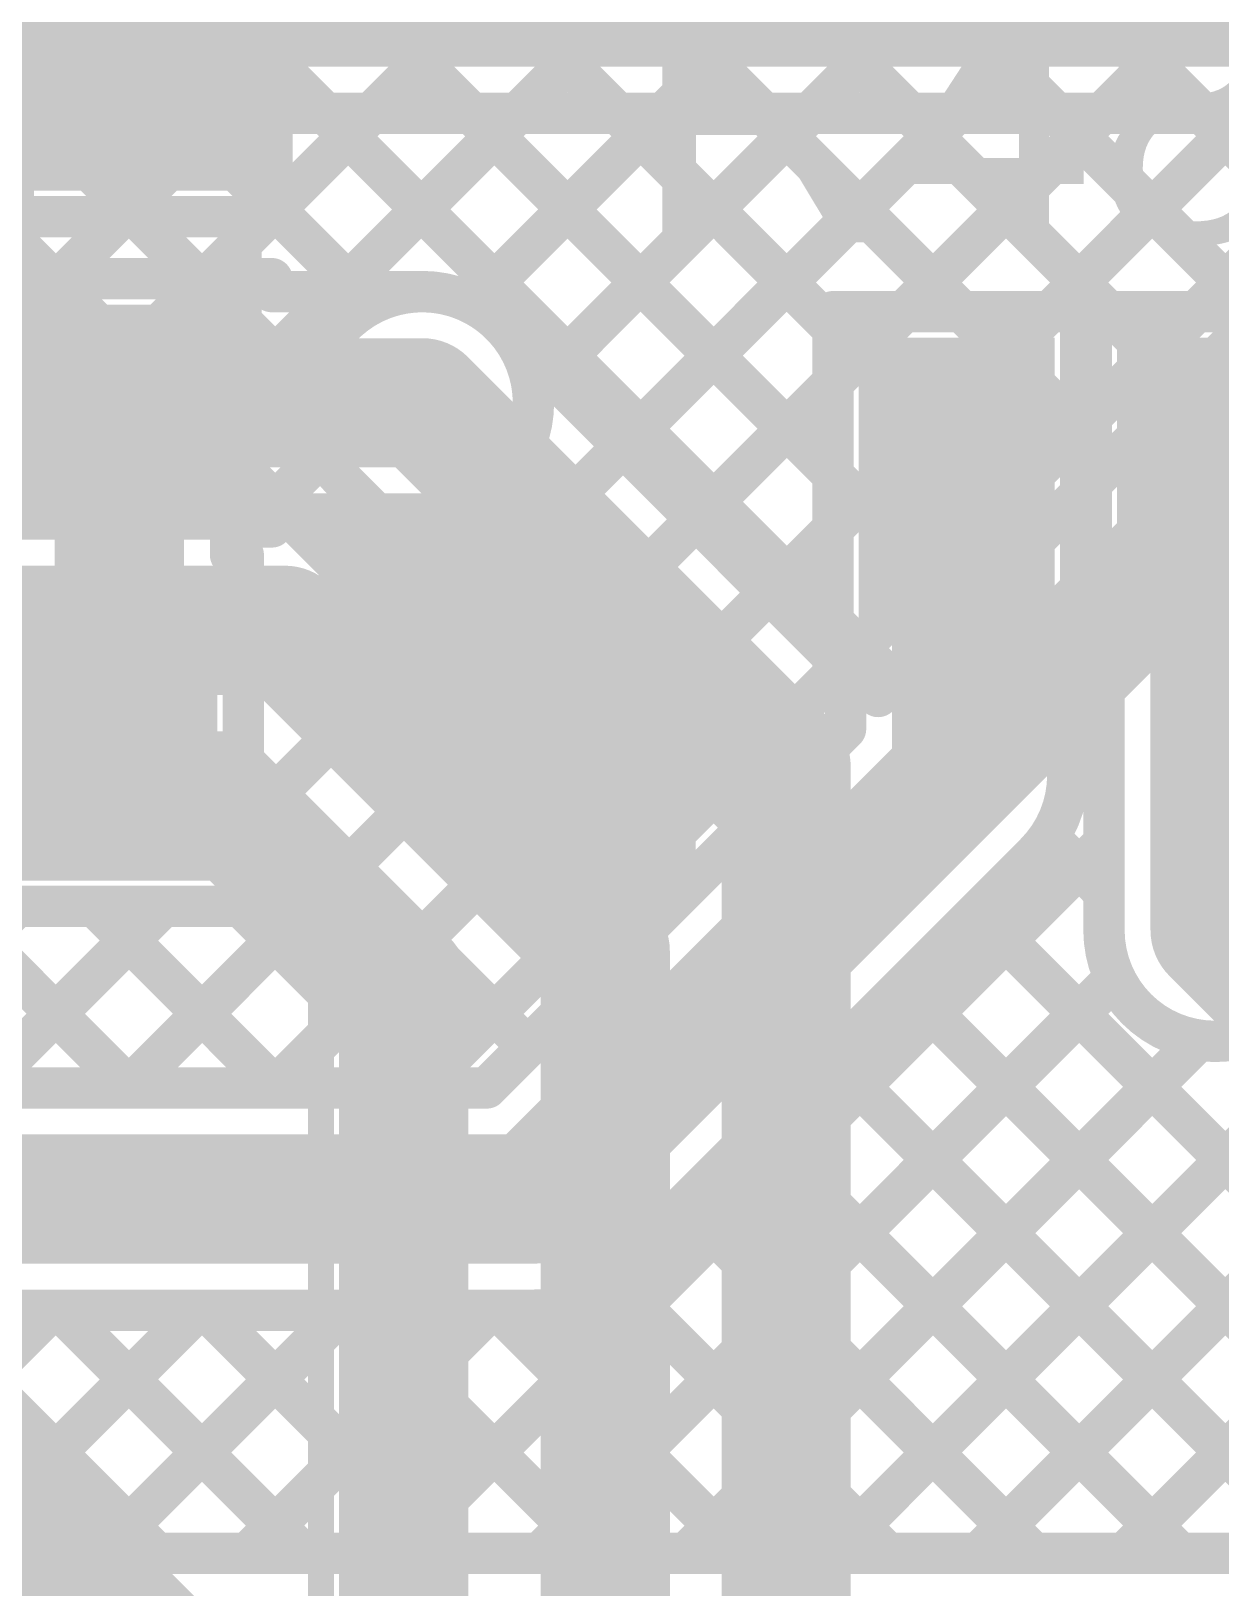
# Model space of a CAD drawing. Header units: millimetres. Extents: x -0.01 to 3.73, y -0.01 to 3.05.
# Drawn here: x 2.2189 to 2.4489, y 1.956 to 2.2569 of the extents above; entities that cross this region are included whole.
import ezdxf

# ---------------------------------------------------------------- set-up
doc = ezdxf.new("R2010")
doc.units = ezdxf.units.MM
doc.header["$MEASUREMENT"] = 0
for name, color, linetype in [('BottomLayer', 5, 'Continuous'), ('TopLayer', 1, 'Continuous'), ('TopOverlay', 2, 'Continuous'), ('TopPaste', 8, 'Continuous'), ('TopSolder', 216, 'Continuous'), ('ViaHoleLayer', 16, 'Continuous')]:
    doc.layers.add(name, color=color, linetype=linetype)
doc.styles.add('Arial', font='', dxfattribs={"height": 0.2})
doc.styles.get('Arial').set_extended_font_data('Arial')

# ---------------------------------------------------------------- blocks, each defined once
blk = doc.blocks.new('SOP_20__300_M____6')
at = {"layer": 'TopLayer'}
blk.add_hatch(color=1, dxfattribs=at).paths.add_polyline_path([(0.12461, -0.21004), (0.17461, -0.21004), (0.17461, -0.23996), (0.12461, -0.23996)])
at = {"layer": 'TopPaste'}
blk.add_hatch(color=8, dxfattribs=at).paths.add_polyline_path([(0.12461, -0.21004), (0.17461, -0.21004), (0.17461, -0.23996), (0.12461, -0.23996)])
at = {"layer": 'TopSolder'}
blk.add_hatch(color=216, dxfattribs=at).paths.add_polyline_path([(0.12061, -0.20604), (0.17861, -0.20604), (0.17861, -0.24396), (0.12061, -0.24396)])
at = {"layer": 'TopOverlay', "const_width": 0.005}
blk.add_lwpolyline([(-0.105, -0.264), (0.105, -0.264)], dxfattribs=at)
at = {"layer": 'TopOverlay', "const_width": 0.0025}
blk.add_lwpolyline([(0.10375, -0.264, 1), (0.10625, -0.264, 1)], format="xyb", close=True, dxfattribs=at)
blk = doc.blocks.new('SOP_20__300_M____7')
at = {"layer": 'TopLayer'}
for points in [[(0.12461, 0.23996), (0.17461, 0.23996), (0.17461, 0.21004), (0.12461, 0.21004)], [(0.12461, 0.18996), (0.17461, 0.18996), (0.17461, 0.16004), (0.12461, 0.16004)]]:
    blk.add_hatch(color=1, dxfattribs=at).paths.add_polyline_path(points)
at = {"layer": 'TopPaste'}
for points in [[(0.12461, 0.23996), (0.17461, 0.23996), (0.17461, 0.21004), (0.12461, 0.21004)], [(0.12461, 0.18996), (0.17461, 0.18996), (0.17461, 0.16004), (0.12461, 0.16004)]]:
    blk.add_hatch(color=8, dxfattribs=at).paths.add_polyline_path(points)
at = {"layer": 'TopSolder'}
for points in [[(0.12061, 0.24396), (0.17861, 0.24396), (0.17861, 0.20604), (0.12061, 0.20604)], [(0.12061, 0.19396), (0.17861, 0.19396), (0.17861, 0.15604), (0.12061, 0.15604)]]:
    blk.add_hatch(color=216, dxfattribs=at).paths.add_polyline_path(points)
at = {"layer": 'TopOverlay', "const_width": 0.005}
blk.add_lwpolyline([(-0.105, 0.264), (0.105, 0.264)], dxfattribs=at)
at = {"layer": 'TopOverlay', "const_width": 0.0025}
blk.add_lwpolyline([(0.10375, 0.264, 1), (0.10625, 0.264, 1)], format="xyb", close=True, dxfattribs=at)
blk = doc.blocks.new('S______B______43')
at = {"layer": 'TopLayer'}
for points in [[(-0.045, -0.0175), (-0.045, 0.0175), (-0.015, 0.0175), (-0.015, -0.0175)], [(0.015, -0.0175), (0.015, 0.0175), (0.045, 0.0175), (0.045, -0.0175)]]:
    blk.add_hatch(color=1, dxfattribs=at).paths.add_polyline_path(points)
at = {"layer": 'TopPaste'}
for points in [[(-0.045, -0.0175), (-0.045, 0.0175), (-0.015, 0.0175), (-0.015, -0.0175)], [(0.015, -0.0175), (0.015, 0.0175), (0.045, 0.0175), (0.045, -0.0175)]]:
    blk.add_hatch(color=8, dxfattribs=at).paths.add_polyline_path(points)
at = {"layer": 'TopSolder'}
for points in [[(-0.049, -0.0215), (-0.049, 0.0215), (-0.011, 0.0215), (-0.011, -0.0215)], [(0.011, -0.0215), (0.011, 0.0215), (0.049, 0.0215), (0.049, -0.0215)]]:
    blk.add_hatch(color=216, dxfattribs=at).paths.add_polyline_path(points)
at = {"layer": 'TopOverlay', "const_width": 0.005}
for points in [[(-0.05, 0.022), (0.05, 0.022)], [(-0.05, 0.022), (-0.05, -0.022)], [(0.05, 0.022), (0.05, -0.022)], [(-0.05, -0.022), (0.05, -0.022)]]:
    blk.add_lwpolyline(points, dxfattribs=at)
at = {"layer": 'TopOverlay', "const_width": 0.0025}
for points in [[(-0.05125, 0.022, 1), (-0.04875, 0.022, 1)], [(-0.05125, 0.022, 1), (-0.04875, 0.022, 1)], [(0.04875, 0.022, 1), (0.05125, 0.022, 1)], [(0.04875, 0.022, 1), (0.05125, 0.022, 1)], [(-0.05125, -0.022, 1), (-0.04875, -0.022, 1)], [(-0.05125, -0.022, 1), (-0.04875, -0.022, 1)], [(0.04875, -0.022, 1), (0.05125, -0.022, 1)], [(0.04875, -0.022, 1), (0.05125, -0.022, 1)]]:
    blk.add_lwpolyline(points, format="xyb", close=True, dxfattribs=at)

msp = doc.modelspace()

# ---------------------------------------------------------------- hatches: boundary and pattern name
at = {"layer": 'BottomLayer'}
h = msp.add_hatch(color=5, dxfattribs=at)
edge = h.paths.add_edge_path()
edge.add_arc((2.29461, 2.185), 0.01181, 0, 360)
h = msp.add_hatch(color=5, dxfattribs=at)
edge = h.paths.add_edge_path()
edge.add_arc((2.398, 2.113), 0.01181, 0, 360)
h = msp.add_hatch(color=5, dxfattribs=at)
edge = h.paths.add_edge_path()
edge.add_arc((2.448, 2.083), 0.01181, 0, 360)
at = {"layer": 'TopLayer'}
h = msp.add_hatch(color=1, dxfattribs=at)
edge = h.paths.add_edge_path()
edge.add_arc((2.29461, 2.185), 0.01181, 0, 360)
h = msp.add_hatch(color=1, dxfattribs=at)
edge = h.paths.add_edge_path()
edge.add_arc((2.398, 2.113), 0.01181, 0, 360)
h = msp.add_hatch(color=1, dxfattribs=at)
edge = h.paths.add_edge_path()
edge.add_arc((2.448, 2.083), 0.01181, 0, 360)
at = {"layer": 'ViaHoleLayer'}
h = msp.add_hatch(color=16, dxfattribs=at)
edge = h.paths.add_edge_path()
edge.add_arc((2.29461, 2.185), 0.00591, 0, 360)
h = msp.add_hatch(color=16, dxfattribs=at)
edge = h.paths.add_edge_path()
edge.add_arc((2.398, 2.113), 0.00591, 0, 360)
h = msp.add_hatch(color=16, dxfattribs=at)
edge = h.paths.add_edge_path()
edge.add_arc((2.448, 2.083), 0.00591, 0, 360)

# ---------------------------------------------------------------- linework, layer by layer
at = {"layer": 'BottomLayer'}
for points, const_width in [([(2.11567, 2.256), (2.80667, 2.256)], 0.012), ([(2.11567, 2.241), (2.80667, 2.241)], 0.008), ([(2.14954, 2.16239), (2.22815, 2.241)], 0.008), ([(2.16268, 2.241), (2.24118, 2.1625)], 0.008), ([(2.17793, 2.1625), (2.25643, 2.241)], 0.008), ([(2.17793, 2.1625), (2.25643, 2.241)], 0.008), ([(2.19096, 2.241), (2.26952, 2.16245)], 0.008), ([(2.20622, 2.1625), (2.28472, 2.241)], 0.008), ([(2.21925, 2.241), (2.2732, 2.18704)], 0.008), ([(2.2345, 2.1625), (2.313, 2.241)], 0.008), ([(2.24753, 2.241), (2.28454, 2.204)], 0.008), ([(2.27581, 2.241), (2.3857, 2.13111)], 0.008), ([(2.3041, 2.241), (2.39985, 2.14525)], 0.008), ([(2.30442, 2.20413), (2.34128, 2.241)], 0.008), ([(2.31929, 2.19072), (2.36957, 2.241)], 0.008), ([(2.33238, 2.241), (2.41399, 2.15939)], 0.008), ([(2.33343, 2.17658), (2.39785, 2.241)], 0.008), ([(2.34757, 2.16244), (2.42614, 2.241)], 0.008), ([(2.36067, 2.241), (2.42813, 2.17354)], 0.008), ([(2.36172, 2.1483), (2.45442, 2.241)], 0.008), ([(2.37586, 2.13415), (2.48271, 2.241)], 0.008), ([(2.38895, 2.241), (2.44227, 2.18768)], 0.008), ([(2.41724, 2.241), (2.45642, 2.20182)], 0.008), ([(2.44552, 2.241), (2.47056, 2.21596)], 0.008), ([(2.3828, 2.1282), (2.47852, 2.22393)], 0.008), ([(2.398, 2.113), (2.49372, 2.20872)], 0.025), ([(2.30981, 2.2002), (2.3802, 2.12981)], 0.008), ([(2.29461, 2.185), (2.365, 2.11461)], 0.025), ([(2.26278, 2.1625), (2.27547, 2.17519)], 0.008), ([(2.2794, 2.1698), (2.3435, 2.1057)], 0.008), ([(2.1517, 2.1625), (2.268, 2.1625)], 0.008), ([(2.28399, 2.15542), (2.28888, 2.16032)], 0.008), ([(2.2832, 2.1562), (2.3435, 2.09591)], 0.008), ([(2.1517, 2.141), (2.268, 2.141)], 0.025), ([(2.268, 2.141), (2.33, 2.079)], 0.025), ([(2.29813, 2.14128), (2.30303, 2.14617)], 0.008), ([(2.31227, 2.12713), (2.31717, 2.13203)], 0.008), ([(2.365, 1.737), (2.365, 2.11461)], 0.025), ([(2.1697, 2.109), (2.25475, 2.109)], 0.025), ([(2.25475, 2.109), (2.291, 2.07275)], 0.025), ([(2.32641, 2.11299), (2.33131, 2.11789)], 0.008), ([(2.3435, 2.09591), (2.3435, 2.1057)], 0.008), ([(2.34056, 2.09885), (2.3435, 2.10179)], 0.008), ([(2.448, 2.083), (2.538, 1.993)], 0.025), ([(2.33, 1.75), (2.33, 2.079)], 0.025), ([(2.291, 1.75), (2.291, 2.07275)], 0.025), ([(2.18567, 2.00133), (2.253, 1.934)], 0.025)]:
    msp.add_lwpolyline(points, dxfattribs=dict(at, const_width=const_width))
for points, const_width in [([(2.21725, 2.241, 1), (2.22125, 2.241, 1)], 0.004), ([(2.22615, 2.241, 1), (2.23015, 2.241, 1)], 0.004), ([(2.24553, 2.241, 1), (2.24953, 2.241, 1)], 0.004), ([(2.25443, 2.241, 1), (2.25843, 2.241, 1)], 0.004), ([(2.25443, 2.241, 1), (2.25843, 2.241, 1)], 0.004), ([(2.27381, 2.241, 1), (2.27781, 2.241, 1)], 0.004), ([(2.28272, 2.241, 1), (2.28672, 2.241, 1)], 0.004), ([(2.3021, 2.241, 1), (2.3061, 2.241, 1)], 0.004), ([(2.311, 2.241, 1), (2.315, 2.241, 1)], 0.004), ([(2.33038, 2.241, 1), (2.33438, 2.241, 1)], 0.004), ([(2.33928, 2.241, 1), (2.34328, 2.241, 1)], 0.004), ([(2.35867, 2.241, 1), (2.36267, 2.241, 1)], 0.004), ([(2.36757, 2.241, 1), (2.37157, 2.241, 1)], 0.004), ([(2.38695, 2.241, 1), (2.39095, 2.241, 1)], 0.004), ([(2.39585, 2.241, 1), (2.39985, 2.241, 1)], 0.004), ([(2.41524, 2.241, 1), (2.41924, 2.241, 1)], 0.004), ([(2.42414, 2.241, 1), (2.42814, 2.241, 1)], 0.004), ([(2.44352, 2.241, 1), (2.44752, 2.241, 1)], 0.004), ([(2.28254, 2.204, 1), (2.28654, 2.204, 1)], 0.004), ([(2.30242, 2.20413, 1), (2.30642, 2.20413, 1)], 0.004), ([(2.30781, 2.2002, 1), (2.31181, 2.2002, 1)], 0.004), ([(2.30781, 2.2002, 1), (2.31181, 2.2002, 1)], 0.004), ([(2.28836, 2.185, 1), (2.30086, 2.185, 1)], 0.0125), ([(2.31729, 2.19072, 1), (2.32129, 2.19072, 1)], 0.004), ([(2.2712, 2.18704, 1), (2.2752, 2.18704, 1)], 0.004), ([(2.44027, 2.18768, 1), (2.44427, 2.18768, 1)], 0.004), ([(2.27347, 2.17519, 1), (2.27747, 2.17519, 1)], 0.004), ([(2.33143, 2.17658, 1), (2.33543, 2.17658, 1)], 0.004), ([(2.42613, 2.17354, 1), (2.43013, 2.17354, 1)], 0.004), ([(2.2774, 2.1698, 1), (2.2814, 2.1698, 1)], 0.004), ([(2.2774, 2.1698, 1), (2.2814, 2.1698, 1)], 0.004), ([(2.2325, 2.1625, 1), (2.2365, 2.1625, 1)], 0.004), ([(2.23918, 2.1625, 1), (2.24318, 2.1625, 1)], 0.004), ([(2.26078, 2.1625, 1), (2.26478, 2.1625, 1)], 0.004), ([(2.266, 2.1625, 1), (2.27, 2.1625, 1)], 0.004), ([(2.266, 2.1625, 1), (2.27, 2.1625, 1)], 0.004), ([(2.266, 2.1625, 1), (2.27, 2.1625, 1)], 0.004), ([(2.26752, 2.16245, 1), (2.27152, 2.16245, 1)], 0.004), ([(2.34557, 2.16244, 1), (2.34957, 2.16244, 1)], 0.004), ([(2.28688, 2.16032, 1), (2.29088, 2.16032, 1)], 0.004), ([(2.41199, 2.15939, 1), (2.41599, 2.15939, 1)], 0.004), ([(2.2812, 2.1562, 1), (2.2852, 2.1562, 1)], 0.004), ([(2.2812, 2.1562, 1), (2.2852, 2.1562, 1)], 0.004), ([(2.2812, 2.1562, 1), (2.2852, 2.1562, 1)], 0.004), ([(2.28199, 2.15542, 1), (2.28599, 2.15542, 1)], 0.004), ([(2.26175, 2.141, 1), (2.27425, 2.141, 1)], 0.0125), ([(2.26175, 2.141, 1), (2.27425, 2.141, 1)], 0.0125), ([(2.35972, 2.1483, 1), (2.36372, 2.1483, 1)], 0.004), ([(2.30103, 2.14617, 1), (2.30503, 2.14617, 1)], 0.004), ([(2.39785, 2.14525, 1), (2.40185, 2.14525, 1)], 0.004), ([(2.29613, 2.14128, 1), (2.30013, 2.14128, 1)], 0.004), ([(2.37386, 2.13415, 1), (2.37786, 2.13415, 1)], 0.004), ([(2.31517, 2.13203, 1), (2.31917, 2.13203, 1)], 0.004), ([(2.3782, 2.12981, 1), (2.3822, 2.12981, 1)], 0.004), ([(2.3837, 2.13111, 1), (2.3877, 2.13111, 1)], 0.004), ([(2.31027, 2.12713, 1), (2.31427, 2.12713, 1)], 0.004), ([(2.3808, 2.1282, 1), (2.3848, 2.1282, 1)], 0.004), ([(2.35875, 2.11461, 1), (2.37125, 2.11461, 1)], 0.0125), ([(2.35875, 2.11461, 1), (2.37125, 2.11461, 1)], 0.0125), ([(2.39175, 2.113, 1), (2.40425, 2.113, 1)], 0.0125), ([(2.2485, 2.109, 1), (2.261, 2.109, 1)], 0.0125), ([(2.2485, 2.109, 1), (2.261, 2.109, 1)], 0.0125), ([(2.32931, 2.11789, 1), (2.33331, 2.11789, 1)], 0.004), ([(2.32441, 2.11299, 1), (2.32841, 2.11299, 1)], 0.004), ([(2.3415, 2.1057, 1), (2.3455, 2.1057, 1)], 0.004), ([(2.3415, 2.1057, 1), (2.3455, 2.1057, 1)], 0.004), ([(2.3415, 2.10179, 1), (2.3455, 2.10179, 1)], 0.004), ([(2.33856, 2.09885, 1), (2.34256, 2.09885, 1)], 0.004), ([(2.3415, 2.09591, 1), (2.3455, 2.09591, 1)], 0.004), ([(2.3415, 2.09591, 1), (2.3455, 2.09591, 1)], 0.004), ([(2.44175, 2.083, 1), (2.45425, 2.083, 1)], 0.0125), ([(2.32375, 2.079, 1), (2.33625, 2.079, 1)], 0.0125), ([(2.32375, 2.079, 1), (2.33625, 2.079, 1)], 0.0125), ([(2.28475, 2.07275, 1), (2.29725, 2.07275, 1)], 0.0125), ([(2.28475, 2.07275, 1), (2.29725, 2.07275, 1)], 0.0125)]:
    msp.add_lwpolyline(points, format="xyb", close=True, dxfattribs=dict(at, const_width=const_width))
at = {"layer": 'BottomLayer', "const_width": 0.008}
for points in [[(2.2794, 2.1698, -1), (2.30981, 2.2002)], [(2.268, 2.1625, -0.198912), (2.2832, 2.1562)], [(2.268, 2.1625, -0.198912), (2.2832, 2.1562)]]:
    msp.add_lwpolyline(points, format="xyb", dxfattribs=at)
at = {"layer": 'TopLayer'}
for points, const_width in [([(2.2375, 2.2465), (2.2375, 2.452)], 0.012), ([(2.30442, 2.20413), (2.50778, 2.4075)], 0.008), ([(2.31597, 2.1874), (2.53558, 2.40701)], 0.008), ([(2.25996, 2.10311), (2.54972, 2.39287)], 0.008), ([(2.2655, 2.22178), (2.42431, 2.38059)], 0.008), ([(2.2785, 2.2065), (2.44919, 2.37719)], 0.008), ([(2.38774, 2.20261), (2.56387, 2.37873)], 0.008), ([(2.2655, 2.25007), (2.35846, 2.34303)], 0.008), ([(2.2655, 2.25007), (2.35846, 2.34303)], 0.008), ([(2.28795, 2.342), (2.42735, 2.20261)], 0.008), ([(2.31624, 2.342), (2.45563, 2.20261)], 0.008), ([(2.34452, 2.342), (2.4765, 2.21002)], 0.008), ([(2.26547, 2.3362), (2.39906, 2.20261)], 0.008), ([(2.2525, 2.32088), (2.37404, 2.19934)], 0.008), ([(2.2525, 2.2926), (2.37404, 2.17106)], 0.008), ([(2.2655, 2.221), (2.2655, 2.269)], 0.008), ([(2.41603, 2.20261), (2.474, 2.26058)], 0.008), ([(2.2655, 2.25131), (2.37404, 2.14278)], 0.008), ([(2.2375, 2.2465), (2.239, 2.245)], 0.012), ([(2.44431, 2.20261), (2.474, 2.23229)], 0.008), ([(2.2655, 2.22303), (2.28203, 2.2065)], 0.008), ([(2.21096, 2.221), (2.22296, 2.209)], 0.008), ([(2.21383, 2.221), (2.2655, 2.221)], 0.008), ([(2.22443, 2.209), (2.23643, 2.221)], 0.008), ([(2.22443, 2.209), (2.23643, 2.221)], 0.008), ([(2.23925, 2.221), (2.25125, 2.209)], 0.008), ([(2.25272, 2.209), (2.26472, 2.221)], 0.008), ([(2.21383, 2.209), (2.2655, 2.209)], 0.008), ([(2.2655, 2.2065), (2.29461, 2.2065)], 0.008), ([(2.37404, 2.20261), (2.42196, 2.20261)], 0.008), ([(2.37404, 2.13461), (2.37404, 2.20261)], 0.008), ([(2.42196, 2.13461), (2.42196, 2.20261)], 0.008), ([(2.42404, 2.20261), (2.47196, 2.20261)], 0.008), ([(2.42404, 2.13461), (2.42404, 2.20261)], 0.008), ([(2.236, 2.1825), (2.2385, 2.185)], 0.025), ([(2.2385, 2.185), (2.239, 2.185)], 0.025), ([(2.239, 2.185), (2.29461, 2.185)], 0.025), ([(2.236, 2.12161), (2.236, 2.1825)], 0.025), ([(2.23764, 2.0525), (2.37404, 2.1889)], 0.008), ([(2.3136, 2.17493), (2.37156, 2.11697)], 0.008), ([(2.398, 2.113), (2.398, 2.16861)], 0.025), ([(2.448, 2.083), (2.448, 2.16861)], 0.025), ([(2.25996, 2.13139), (2.29207, 2.1635)], 0.008), ([(2.2655, 2.1635), (2.29461, 2.1635)], 0.008), ([(2.26846, 2.1635), (2.34328, 2.08868)], 0.008), ([(2.29665, 2.1636), (2.35742, 2.10283)], 0.008), ([(2.2575, 2.15722), (2.26128, 2.161)], 0.008), ([(2.2575, 2.161), (2.2655, 2.161)], 0.008), ([(2.2575, 2.15561), (2.2575, 2.161)], 0.008), ([(2.26592, 2.0525), (2.37404, 2.16062)], 0.008), ([(2.25996, 2.08761), (2.25996, 2.15561)], 0.008), ([(2.25996, 2.14372), (2.32914, 2.07454)], 0.008), ([(2.29421, 2.0525), (2.37631, 2.13461)], 0.008), ([(2.37391, 1.9625), (2.54602, 2.13461)], 0.008), ([(2.3765, 2.12191), (2.3765, 2.13461)], 0.008), ([(2.4022, 1.9625), (2.5743, 2.13461)], 0.008), ([(2.4195, 2.113), (2.4195, 2.13461)], 0.008), ([(2.4265, 2.083), (2.4265, 2.13461)], 0.008), ([(2.43048, 1.9625), (2.60259, 2.13461)], 0.008), ([(2.4195, 2.12123), (2.4265, 2.12823)], 0.008), ([(2.4195, 2.1256), (2.4265, 2.1186)], 0.008), ([(2.30709, 2.0525), (2.3765, 2.12191)], 0.008), ([(2.316, 2.031), (2.398, 2.113)], 0.025), ([(2.25996, 2.11543), (2.31499, 2.0604)], 0.008), ([(2.28906, 1.9625), (2.4265, 2.09994)], 0.008), ([(2.41583, 2.10099), (2.4265, 2.09031)], 0.008), ([(2.3312, 2.0158), (2.4132, 2.0978)], 0.008), ([(2.20717, 2.0786), (2.21617, 2.08761)], 0.008), ([(2.20935, 2.0525), (2.24446, 2.08761)], 0.008), ([(2.21204, 2.08761), (2.25996, 2.08761)], 0.008), ([(2.23122, 2.08761), (2.26632, 2.0525)], 0.008), ([(2.2595, 2.08761), (2.29461, 2.0525)], 0.008), ([(2.40197, 2.08656), (2.52603, 1.9625)], 0.008), ([(2.20717, 2.08337), (2.23804, 2.0525)], 0.008), ([(2.31734, 1.9625), (2.42859, 2.07375)], 0.008), ([(2.38783, 2.07242), (2.49775, 1.9625)], 0.008), ([(2.34563, 1.9625), (2.44486, 2.06173)], 0.008), ([(2.37368, 2.05828), (2.46946, 1.9625)], 0.008), ([(1.88391, 2.0525), (2.30709, 2.0525)], 0.008), ([(2.35954, 2.04414), (2.44118, 1.9625)], 0.008), ([(1.875, 2.031), (2.316, 2.031)], 0.025), ([(2.3454, 2.02999), (2.41289, 1.9625)], 0.008), ([(2.33126, 2.01585), (2.38461, 1.9625)], 0.008), ([(1.875, 2.0095), (2.316, 2.0095)], 0.008), ([(2.17592, 1.9625), (2.22292, 2.0095)], 0.008), ([(2.19619, 2.0095), (2.24319, 1.9625)], 0.008), ([(2.20421, 1.9625), (2.25121, 2.0095)], 0.008), ([(2.22447, 2.0095), (2.27147, 1.9625)], 0.008), ([(2.23249, 1.9625), (2.27949, 2.0095)], 0.008), ([(2.25276, 2.0095), (2.29976, 1.9625)], 0.008), ([(2.26077, 1.9625), (2.30777, 2.0095)], 0.008), ([(2.28104, 2.0095), (2.32804, 1.9625)], 0.008), ([(2.30932, 2.0095), (2.35632, 1.9625)], 0.008), ([(1.678, 1.9625), (3.548, 1.9625)], 0.008)]:
    msp.add_lwpolyline(points, dxfattribs=dict(at, const_width=const_width))
for points, const_width in [([(2.2635, 2.25131, 1), (2.2675, 2.25131, 1)], 0.004), ([(2.2635, 2.25007, 1), (2.2675, 2.25007, 1)], 0.004), ([(2.2635, 2.25007, 1), (2.2675, 2.25007, 1)], 0.004), ([(2.2345, 2.2465, 1), (2.2405, 2.2465, 1)], 0.006), ([(2.2345, 2.2465, 1), (2.2405, 2.2465, 1)], 0.006), ([(2.236, 2.245, 1), (2.242, 2.245, 1)], 0.006), ([(2.2635, 2.22303, 1), (2.2675, 2.22303, 1)], 0.004), ([(2.23443, 2.221, 1), (2.23843, 2.221, 1)], 0.004), ([(2.23443, 2.221, 1), (2.23843, 2.221, 1)], 0.004), ([(2.23725, 2.221, 1), (2.24125, 2.221, 1)], 0.004), ([(2.26272, 2.221, 1), (2.26672, 2.221, 1)], 0.004), ([(2.2635, 2.22178, 1), (2.2675, 2.22178, 1)], 0.004), ([(2.2635, 2.221, 1), (2.2675, 2.221, 1)], 0.004), ([(2.2635, 2.221, 1), (2.2675, 2.221, 1)], 0.004), ([(2.22096, 2.209, 1), (2.22496, 2.209, 1)], 0.004), ([(2.22243, 2.209, 1), (2.22643, 2.209, 1)], 0.004), ([(2.22243, 2.209, 1), (2.22643, 2.209, 1)], 0.004), ([(2.24925, 2.209, 1), (2.25325, 2.209, 1)], 0.004), ([(2.25072, 2.209, 1), (2.25472, 2.209, 1)], 0.004), ([(2.2635, 2.209, 1), (2.2675, 2.209, 1)], 0.004), ([(2.2635, 2.2065, 1), (2.2675, 2.2065, 1)], 0.004), ([(2.2765, 2.2065, 1), (2.2805, 2.2065, 1)], 0.004), ([(2.28003, 2.2065, 1), (2.28403, 2.2065, 1)], 0.004), ([(2.29261, 2.2065, 1), (2.29661, 2.2065, 1)], 0.004), ([(2.29261, 2.2065, 1), (2.29661, 2.2065, 1)], 0.004), ([(2.30242, 2.20413, 1), (2.30642, 2.20413, 1)], 0.004), ([(2.37204, 2.20261, 1), (2.37604, 2.20261, 1)], 0.004), ([(2.37204, 2.20261, 1), (2.37604, 2.20261, 1)], 0.004), ([(2.38574, 2.20261, 1), (2.38974, 2.20261, 1)], 0.004), ([(2.39706, 2.20261, 1), (2.40106, 2.20261, 1)], 0.004), ([(2.41403, 2.20261, 1), (2.41803, 2.20261, 1)], 0.004), ([(2.41996, 2.20261, 1), (2.42396, 2.20261, 1)], 0.004), ([(2.41996, 2.20261, 1), (2.42396, 2.20261, 1)], 0.004), ([(2.42204, 2.20261, 1), (2.42604, 2.20261, 1)], 0.004), ([(2.42204, 2.20261, 1), (2.42604, 2.20261, 1)], 0.004), ([(2.42535, 2.20261, 1), (2.42935, 2.20261, 1)], 0.004), ([(2.44231, 2.20261, 1), (2.44631, 2.20261, 1)], 0.004), ([(2.37204, 2.19934, 1), (2.37604, 2.19934, 1)], 0.004), ([(2.23225, 2.185, 1), (2.24475, 2.185, 1)], 0.0125), ([(2.23225, 2.185, 1), (2.24475, 2.185, 1)], 0.0125), ([(2.23275, 2.185, 1), (2.24525, 2.185, 1)], 0.0125), ([(2.23275, 2.185, 1), (2.24525, 2.185, 1)], 0.0125), ([(2.28836, 2.185, 1), (2.30086, 2.185, 1)], 0.0125), ([(2.22975, 2.1825, 1), (2.24225, 2.1825, 1)], 0.0125), ([(2.22975, 2.1825, 1), (2.24225, 2.1825, 1)], 0.0125), ([(2.31397, 2.1874, 1), (2.31797, 2.1874, 1)], 0.004), ([(2.37204, 2.1889, 1), (2.37604, 2.1889, 1)], 0.004), ([(2.31411, 2.185, 1), (2.31811, 2.185, 1)], 0.004), ([(2.31411, 2.185, 1), (2.31811, 2.185, 1)], 0.004), ([(2.3116, 2.17493, 1), (2.3156, 2.17493, 1)], 0.004), ([(2.39175, 2.16861, 1), (2.40425, 2.16861, 1)], 0.0125), ([(2.44175, 2.16861, 1), (2.45425, 2.16861, 1)], 0.0125), ([(2.37204, 2.17106, 1), (2.37604, 2.17106, 1)], 0.004), ([(2.2635, 2.1635, 1), (2.2675, 2.1635, 1)], 0.004), ([(2.26646, 2.1635, 1), (2.27046, 2.1635, 1)], 0.004), ([(2.29007, 2.1635, 1), (2.29407, 2.1635, 1)], 0.004), ([(2.29261, 2.1635, 1), (2.29661, 2.1635, 1)], 0.004), ([(2.29261, 2.1635, 1), (2.29661, 2.1635, 1)], 0.004), ([(2.29465, 2.1636, 1), (2.29865, 2.1636, 1)], 0.004), ([(2.2555, 2.161, 1), (2.2595, 2.161, 1)], 0.004), ([(2.2555, 2.161, 1), (2.2595, 2.161, 1)], 0.004), ([(2.25928, 2.161, 1), (2.26328, 2.161, 1)], 0.004), ([(2.2635, 2.161, 1), (2.2675, 2.161, 1)], 0.004), ([(2.37204, 2.16062, 1), (2.37604, 2.16062, 1)], 0.004), ([(2.2555, 2.15722, 1), (2.2595, 2.15722, 1)], 0.004), ([(2.2555, 2.15561, 1), (2.2595, 2.15561, 1)], 0.004), ([(2.25796, 2.15561, 1), (2.26196, 2.15561, 1)], 0.004), ([(2.25796, 2.14372, 1), (2.26196, 2.14372, 1)], 0.004), ([(2.37204, 2.14278, 1), (2.37604, 2.14278, 1)], 0.004), ([(2.37204, 2.13461, 1), (2.37604, 2.13461, 1)], 0.004), ([(2.37431, 2.13461, 1), (2.37831, 2.13461, 1)], 0.004), ([(2.3745, 2.13461, 1), (2.3785, 2.13461, 1)], 0.004), ([(2.4175, 2.13461, 1), (2.4215, 2.13461, 1)], 0.004), ([(2.41996, 2.13461, 1), (2.42396, 2.13461, 1)], 0.004), ([(2.42204, 2.13461, 1), (2.42604, 2.13461, 1)], 0.004), ([(2.4245, 2.13461, 1), (2.4285, 2.13461, 1)], 0.004), ([(2.22975, 2.12161, 1), (2.24225, 2.12161, 1)], 0.0125), ([(2.25796, 2.13139, 1), (2.26196, 2.13139, 1)], 0.004), ([(2.4245, 2.12823, 1), (2.4285, 2.12823, 1)], 0.004), ([(2.4175, 2.1256, 1), (2.4215, 2.1256, 1)], 0.004), ([(2.3745, 2.12191, 1), (2.3785, 2.12191, 1)], 0.004), ([(2.3745, 2.12191, 1), (2.3785, 2.12191, 1)], 0.004), ([(2.39175, 2.113, 1), (2.40425, 2.113, 1)], 0.0125), ([(2.39175, 2.113, 1), (2.40425, 2.113, 1)], 0.0125), ([(2.4175, 2.12123, 1), (2.4215, 2.12123, 1)], 0.004), ([(2.4245, 2.1186, 1), (2.4285, 2.1186, 1)], 0.004), ([(2.25796, 2.11543, 1), (2.26196, 2.11543, 1)], 0.004), ([(2.36956, 2.11697, 1), (2.37356, 2.11697, 1)], 0.004), ([(2.4175, 2.113, 1), (2.4215, 2.113, 1)], 0.004), ([(2.4175, 2.113, 1), (2.4215, 2.113, 1)], 0.004), ([(2.4175, 2.113, 1), (2.4215, 2.113, 1)], 0.004), ([(2.25796, 2.10311, 1), (2.26196, 2.10311, 1)], 0.004), ([(2.35542, 2.10283, 1), (2.35942, 2.10283, 1)], 0.004), ([(2.41383, 2.10099, 1), (2.41783, 2.10099, 1)], 0.004), ([(2.4245, 2.09994, 1), (2.4285, 2.09994, 1)], 0.004), ([(2.4112, 2.0978, 1), (2.4152, 2.0978, 1)], 0.004), ([(2.4112, 2.0978, 1), (2.4152, 2.0978, 1)], 0.004), ([(2.4112, 2.0978, 1), (2.4152, 2.0978, 1)], 0.004), ([(2.4245, 2.09031, 1), (2.4285, 2.09031, 1)], 0.004), ([(2.44175, 2.083, 1), (2.45425, 2.083, 1)], 0.0125), ([(2.21418, 2.08761, 1), (2.21818, 2.08761, 1)], 0.004), ([(2.22922, 2.08761, 1), (2.23322, 2.08761, 1)], 0.004), ([(2.24246, 2.08761, 1), (2.24646, 2.08761, 1)], 0.004), ([(2.2575, 2.08761, 1), (2.2615, 2.08761, 1)], 0.004), ([(2.25796, 2.08761, 1), (2.26196, 2.08761, 1)], 0.004), ([(2.25796, 2.08761, 1), (2.26196, 2.08761, 1)], 0.004), ([(2.34128, 2.08868, 1), (2.34528, 2.08868, 1)], 0.004), ([(2.39997, 2.08656, 1), (2.40397, 2.08656, 1)], 0.004), ([(2.4245, 2.083, 1), (2.4285, 2.083, 1)], 0.004), ([(2.4245, 2.083, 1), (2.4285, 2.083, 1)], 0.004), ([(2.32714, 2.07454, 1), (2.33114, 2.07454, 1)], 0.004), ([(2.38583, 2.07242, 1), (2.38983, 2.07242, 1)], 0.004), ([(2.42659, 2.07375, 1), (2.43059, 2.07375, 1)], 0.004), ([(2.31299, 2.0604, 1), (2.31699, 2.0604, 1)], 0.004), ([(2.44286, 2.06173, 1), (2.44686, 2.06173, 1)], 0.004), ([(2.37168, 2.05828, 1), (2.37568, 2.05828, 1)], 0.004), ([(2.23564, 2.0525, 1), (2.23964, 2.0525, 1)], 0.004), ([(2.23604, 2.0525, 1), (2.24004, 2.0525, 1)], 0.004), ([(2.26392, 2.0525, 1), (2.26792, 2.0525, 1)], 0.004), ([(2.26432, 2.0525, 1), (2.26832, 2.0525, 1)], 0.004), ([(2.29221, 2.0525, 1), (2.29621, 2.0525, 1)], 0.004), ([(2.29261, 2.0525, 1), (2.29661, 2.0525, 1)], 0.004), ([(2.30509, 2.0525, 1), (2.30909, 2.0525, 1)], 0.004), ([(2.30509, 2.0525, 1), (2.30909, 2.0525, 1)], 0.004), ([(2.35754, 2.04414, 1), (2.36154, 2.04414, 1)], 0.004), ([(2.30975, 2.031, 1), (2.32225, 2.031, 1)], 0.0125), ([(2.30975, 2.031, 1), (2.32225, 2.031, 1)], 0.0125), ([(2.3434, 2.02999, 1), (2.3474, 2.02999, 1)], 0.004), ([(2.3292, 2.0158, 1), (2.3332, 2.0158, 1)], 0.004), ([(2.3292, 2.0158, 1), (2.3332, 2.0158, 1)], 0.004), ([(2.3292, 2.0158, 1), (2.3332, 2.0158, 1)], 0.004), ([(2.32926, 2.01585, 1), (2.33326, 2.01585, 1)], 0.004), ([(2.22092, 2.0095, 1), (2.22492, 2.0095, 1)], 0.004), ([(2.22247, 2.0095, 1), (2.22647, 2.0095, 1)], 0.004), ([(2.24921, 2.0095, 1), (2.25321, 2.0095, 1)], 0.004), ([(2.25076, 2.0095, 1), (2.25476, 2.0095, 1)], 0.004), ([(2.27749, 2.0095, 1), (2.28149, 2.0095, 1)], 0.004), ([(2.27904, 2.0095, 1), (2.28304, 2.0095, 1)], 0.004), ([(2.30577, 2.0095, 1), (2.30977, 2.0095, 1)], 0.004), ([(2.30732, 2.0095, 1), (2.31132, 2.0095, 1)], 0.004), ([(2.314, 2.0095, 1), (2.318, 2.0095, 1)], 0.004), ([(2.314, 2.0095, 1), (2.318, 2.0095, 1)], 0.004), ([(2.314, 2.0095, 1), (2.318, 2.0095, 1)], 0.004), ([(2.23049, 1.9625, 1), (2.23449, 1.9625, 1)], 0.004), ([(2.24119, 1.9625, 1), (2.24519, 1.9625, 1)], 0.004), ([(2.25877, 1.9625, 1), (2.26277, 1.9625, 1)], 0.004), ([(2.26947, 1.9625, 1), (2.27347, 1.9625, 1)], 0.004), ([(2.28706, 1.9625, 1), (2.29106, 1.9625, 1)], 0.004), ([(2.29776, 1.9625, 1), (2.30176, 1.9625, 1)], 0.004), ([(2.31534, 1.9625, 1), (2.31934, 1.9625, 1)], 0.004), ([(2.32604, 1.9625, 1), (2.33004, 1.9625, 1)], 0.004), ([(2.34363, 1.9625, 1), (2.34763, 1.9625, 1)], 0.004), ([(2.35432, 1.9625, 1), (2.35832, 1.9625, 1)], 0.004), ([(2.37191, 1.9625, 1), (2.37591, 1.9625, 1)], 0.004), ([(2.38261, 1.9625, 1), (2.38661, 1.9625, 1)], 0.004), ([(2.4002, 1.9625, 1), (2.4042, 1.9625, 1)], 0.004), ([(2.41089, 1.9625, 1), (2.41489, 1.9625, 1)], 0.004), ([(2.42848, 1.9625, 1), (2.43248, 1.9625, 1)], 0.004), ([(2.43918, 1.9625, 1), (2.44318, 1.9625, 1)], 0.004)]:
    msp.add_lwpolyline(points, format="xyb", close=True, dxfattribs=dict(at, const_width=const_width))
at = {"layer": 'TopLayer', "const_width": 0.008}
for points in [[(2.29461, 2.2065, -0.414214), (2.31611, 2.185)], [(2.31611, 2.185, -0.414214), (2.29461, 2.1635)], [(2.4195, 2.113, -0.198912), (2.4132, 2.0978)], [(2.4195, 2.113, -0.198912), (2.4132, 2.0978)], [(2.4695, 2.083, -1), (2.4265, 2.083)], [(2.3312, 2.0158, -0.198912), (2.316, 2.0095)], [(2.3312, 2.0158, -0.198912), (2.316, 2.0095)]]:
    msp.add_lwpolyline(points, format="xyb", dxfattribs=at)

# ---------------------------------------------------------------- block references
at = {"rotation": 90}
for name, p in [('S______B______43', (2.239, 2.215)), ('SOP_20__300_M____7', (2.623, 2.019)), ('SOP_20__300_M____6', (2.011, 1.972))]:
    msp.add_blockref(name, p, dxfattribs=at)

# ---------------------------------------------------------------- texts
at = {"layer": 'TopOverlay', "style": 'Arial'}
msp.add_text('R48', height=0.05, dxfattribs=at).set_placement((2.33535, 2.21601))

doc.saveas('drawing.dxf')
